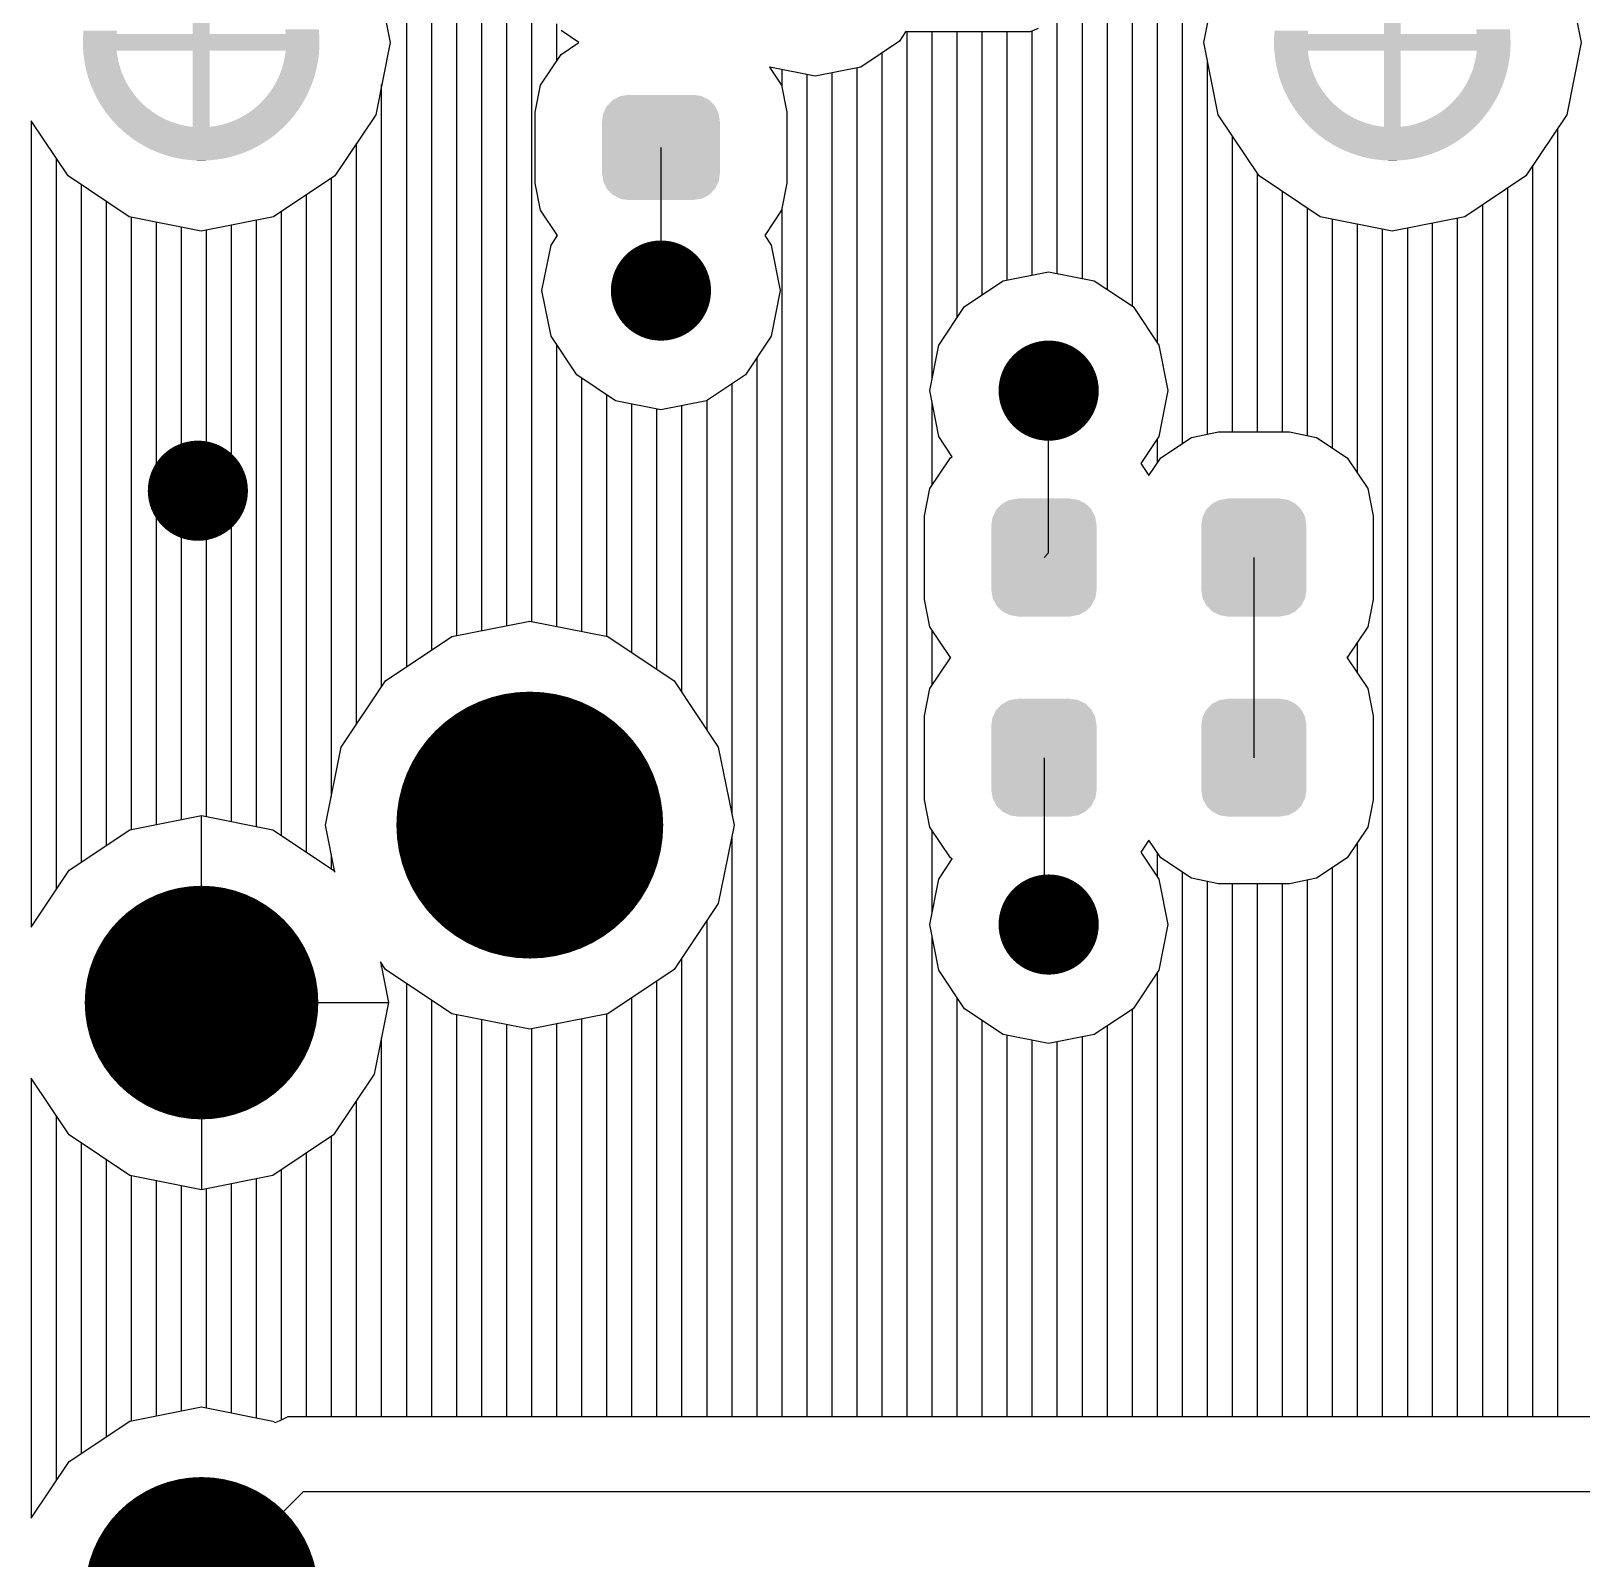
# Model space of a CAD drawing. Extents: x 295 to 953, y 10 to 290.
# Drawn here: x 506.62 to 526.1, y 168.73 to 187.93 of the extents above; entities that cross this region are included whole.
import ezdxf

# ---------------------------------------------------------------- set-up
doc = ezdxf.new("R2010")
doc.units = 0
doc.header["$LTSCALE"] = 5
doc.header["$MEASUREMENT"] = 0
doc.layers.get('0').update_dxf_attribs({"linetype": 'CONTINUOUS', "lineweight": 25})
doc.layers.add('DV-INT-A3_TOP', color=10, linetype='CONTINUOUS')

msp = doc.modelspace()

# ---------------------------------------------------------------- linework, layer by layer
for points, const_width in [([(514.22, 184.666, 1), (514.849, 184.666, 1)], 0.629), ([(519.09, 183.409, 1), (519.719, 183.409, 1)], 0.629), ([(508.403, 182.152, 1), (509.032, 182.152, 1)], 0.629), ([(512.049, 177.952, 1), (513.725, 177.952, 1)], 1.676), ([(519.09, 176.703, 1), (519.719, 176.703, 1)], 0.629), ([(508.03, 175.723, 1), (509.497, 175.723, 1)], 1.467), ([(508.03, 168.296, 1), (509.497, 168.296, 1)], 1.467)]:
    msp.add_lwpolyline(points, format="xyb", close=True, dxfattribs=dict(const_width=const_width))
for points in [[(508.654, 187.889), (508.654, 188.846), (508.864, 187.889), (508.864, 188.846)], [(523.616, 187.889), (523.616, 188.846), (523.826, 187.889), (523.826, 188.846)], [(507.273, 187.789), (507.275, 187.85), (510.245, 187.789), (510.243, 187.85)], [(507.275, 187.859), (507.278, 187.889), (510.243, 187.859), (510.241, 187.889)], [(507.275, 187.85), (507.275, 187.859), (510.243, 187.85), (510.243, 187.859)], [(507.278, 187.889), (507.28, 187.919), (507.698, 187.889), (507.701, 187.919)], [(507.28, 187.919), (507.281, 187.93), (507.701, 187.919), (507.703, 187.93)], [(509.817, 187.921), (509.813, 187.948), (510.239, 187.921), (510.235, 187.948)], [(509.821, 187.889), (509.817, 187.921), (510.241, 187.889), (510.239, 187.921)], [(522.235, 187.789), (522.237, 187.85), (525.206, 187.789), (525.205, 187.85)], [(522.237, 187.859), (522.239, 187.889), (525.205, 187.859), (525.203, 187.889)], [(522.237, 187.85), (522.237, 187.859), (525.205, 187.85), (525.205, 187.859)], [(522.239, 187.889), (522.242, 187.919), (522.66, 187.889), (522.663, 187.919)], [(522.242, 187.919), (522.242, 187.93), (522.663, 187.919), (522.665, 187.93)], [(524.778, 187.921), (524.775, 187.948), (525.2, 187.921), (525.197, 187.948)], [(524.782, 187.889), (524.778, 187.921), (525.203, 187.889), (525.2, 187.921)], [(507.274, 187.78), (507.273, 187.789), (510.245, 187.78), (510.245, 187.789)], [(507.275, 187.718), (507.274, 187.78), (510.243, 187.718), (510.245, 187.78)], [(507.275, 187.709), (507.275, 187.718), (510.243, 187.709), (510.243, 187.718)], [(507.278, 187.679), (507.275, 187.709), (510.241, 187.679), (510.243, 187.709)], [(507.28, 187.648), (507.278, 187.679), (507.702, 187.648), (507.698, 187.679)], [(507.283, 187.62), (507.28, 187.648), (507.705, 187.62), (507.702, 187.648)], [(507.288, 187.578), (507.283, 187.62), (507.713, 187.578), (507.705, 187.62)], [(508.654, 186.723), (508.654, 187.679), (508.864, 186.723), (508.864, 187.679)], [(509.808, 187.59), (509.815, 187.639), (510.232, 187.59), (510.238, 187.639)], [(509.815, 187.639), (509.817, 187.649), (510.238, 187.639), (510.238, 187.649)], [(509.817, 187.649), (509.821, 187.679), (510.238, 187.649), (510.241, 187.679)], [(522.235, 187.78), (522.235, 187.789), (525.207, 187.78), (525.206, 187.789)], [(522.237, 187.718), (522.235, 187.78), (525.205, 187.718), (525.207, 187.78)], [(522.237, 187.709), (522.237, 187.718), (525.205, 187.709), (525.205, 187.718)], [(522.239, 187.679), (522.237, 187.709), (525.203, 187.679), (525.205, 187.709)], [(522.242, 187.648), (522.239, 187.679), (522.664, 187.648), (522.66, 187.679)], [(522.245, 187.62), (522.242, 187.648), (522.667, 187.62), (522.664, 187.648)], [(522.25, 187.578), (522.245, 187.62), (522.675, 187.578), (522.667, 187.62)], [(523.616, 186.723), (523.616, 187.679), (523.826, 186.723), (523.826, 187.679)], [(524.77, 187.59), (524.777, 187.639), (525.194, 187.59), (525.2, 187.639)], [(524.777, 187.639), (524.779, 187.649), (525.2, 187.639), (525.2, 187.649)], [(524.779, 187.649), (524.782, 187.679), (525.2, 187.649), (525.203, 187.679)], [(507.291, 187.561), (507.288, 187.578), (507.716, 187.561), (507.713, 187.578)], [(507.299, 187.508), (507.291, 187.561), (507.729, 187.508), (507.716, 187.561)], [(507.3, 187.503), (507.299, 187.508), (507.73, 187.503), (507.729, 187.508)], [(507.313, 187.446), (507.3, 187.503), (507.748, 187.446), (507.73, 187.503)], [(507.314, 187.439), (507.313, 187.446), (507.75, 187.439), (507.748, 187.446)], [(507.327, 187.39), (507.314, 187.439), (507.768, 187.39), (507.75, 187.439)], [(509.739, 187.362), (509.761, 187.417), (510.184, 187.362), (510.199, 187.417)], [(509.761, 187.417), (509.765, 187.43), (510.199, 187.417), (510.202, 187.43)], [(509.765, 187.43), (509.78, 187.474), (510.202, 187.43), (510.212, 187.474)], [(509.78, 187.474), (509.786, 187.499), (510.212, 187.474), (510.217, 187.499)], [(509.786, 187.499), (509.795, 187.532), (510.217, 187.499), (510.223, 187.532)], [(509.795, 187.532), (509.803, 187.569), (510.223, 187.532), (510.229, 187.569)], [(509.803, 187.569), (509.808, 187.59), (510.229, 187.569), (510.232, 187.59)], [(522.252, 187.561), (522.25, 187.578), (522.678, 187.561), (522.675, 187.578)], [(522.261, 187.508), (522.252, 187.561), (522.691, 187.508), (522.678, 187.561)], [(522.262, 187.503), (522.261, 187.508), (522.692, 187.503), (522.691, 187.508)], [(522.274, 187.446), (522.262, 187.503), (522.709, 187.446), (522.692, 187.503)], [(522.276, 187.439), (522.274, 187.446), (522.712, 187.439), (522.709, 187.446)], [(522.289, 187.39), (522.276, 187.439), (522.73, 187.39), (522.712, 187.439)], [(524.7, 187.362), (524.723, 187.417), (525.145, 187.362), (525.16, 187.417)], [(524.723, 187.417), (524.727, 187.43), (525.16, 187.417), (525.164, 187.43)], [(524.727, 187.43), (524.742, 187.474), (525.164, 187.43), (525.174, 187.474)], [(524.742, 187.474), (524.748, 187.499), (525.174, 187.474), (525.179, 187.499)], [(524.748, 187.499), (524.757, 187.532), (525.179, 187.499), (525.185, 187.532)], [(524.757, 187.532), (524.765, 187.569), (525.185, 187.532), (525.191, 187.569)], [(524.765, 187.569), (524.77, 187.59), (525.191, 187.569), (525.194, 187.59)], [(507.332, 187.371), (507.327, 187.39), (507.776, 187.371), (507.768, 187.39)], [(507.343, 187.335), (507.332, 187.371), (507.792, 187.335), (507.776, 187.371)], [(507.353, 187.304), (507.343, 187.335), (507.807, 187.304), (507.792, 187.335)], [(507.361, 187.281), (507.353, 187.304), (507.818, 187.281), (507.807, 187.304)], [(507.378, 187.237), (507.361, 187.281), (507.844, 187.237), (507.818, 187.281)], [(507.381, 187.23), (507.378, 187.237), (507.848, 187.23), (507.844, 187.237)], [(507.402, 187.179), (507.381, 187.23), (507.881, 187.179), (507.848, 187.23)], [(509.654, 187.204), (509.669, 187.229), (510.126, 187.204), (510.137, 187.229)], [(509.669, 187.229), (509.685, 187.255), (510.137, 187.229), (510.147, 187.255)], [(509.685, 187.255), (509.706, 187.295), (510.147, 187.255), (510.162, 187.295)], [(509.706, 187.295), (509.713, 187.308), (510.162, 187.295), (510.166, 187.308)], [(509.713, 187.308), (509.739, 187.362), (510.166, 187.308), (510.184, 187.362)], [(522.294, 187.371), (522.289, 187.39), (522.738, 187.371), (522.73, 187.39)], [(522.305, 187.335), (522.294, 187.371), (522.754, 187.335), (522.738, 187.371)], [(522.315, 187.304), (522.305, 187.335), (522.769, 187.304), (522.754, 187.335)], [(522.323, 187.281), (522.315, 187.304), (522.78, 187.281), (522.769, 187.304)], [(522.34, 187.237), (522.323, 187.281), (522.805, 187.237), (522.78, 187.281)], [(522.343, 187.23), (522.34, 187.237), (522.81, 187.23), (522.805, 187.237)], [(522.364, 187.179), (522.343, 187.23), (522.842, 187.179), (522.81, 187.23)], [(524.616, 187.204), (524.631, 187.229), (525.088, 187.204), (525.099, 187.229)], [(524.631, 187.229), (524.647, 187.255), (525.099, 187.229), (525.109, 187.255)], [(524.647, 187.255), (524.668, 187.295), (525.109, 187.255), (525.124, 187.295)], [(524.668, 187.295), (524.675, 187.308), (525.124, 187.295), (525.128, 187.308)], [(524.675, 187.308), (524.7, 187.362), (525.128, 187.308), (525.145, 187.362)], [(507.405, 187.172), (507.402, 187.179), (507.886, 187.172), (507.881, 187.179)], [(507.425, 187.131), (507.405, 187.172), (507.916, 187.131), (507.886, 187.172)], [(507.436, 187.109), (507.425, 187.131), (507.934, 187.109), (507.916, 187.131)], [(507.449, 187.085), (507.436, 187.109), (507.954, 187.085), (507.934, 187.109)], [(507.469, 187.047), (507.449, 187.085), (507.989, 187.047), (507.954, 187.085)], [(507.473, 187.041), (507.469, 187.047), (507.994, 187.041), (507.989, 187.047)], [(507.498, 186.999), (507.473, 187.041), (508.037, 186.999), (507.994, 187.041)], [(509.503, 187.019), (509.521, 187.039), (510.032, 187.019), (510.044, 187.039)], [(509.521, 187.039), (509.544, 187.062), (510.044, 187.039), (510.057, 187.062)], [(509.544, 187.062), (509.578, 187.101), (510.057, 187.062), (510.078, 187.101)], [(509.578, 187.101), (509.583, 187.107), (510.078, 187.101), (510.082, 187.107)], [(509.583, 187.107), (509.62, 187.155), (510.082, 187.107), (510.105, 187.155)], [(509.62, 187.155), (509.627, 187.164), (510.105, 187.155), (510.109, 187.164)], [(509.627, 187.164), (509.654, 187.204), (510.109, 187.164), (510.126, 187.204)], [(513.862, 186.991), (513.926, 187.058), (515.209, 186.991), (515.141, 187.058)], [(513.926, 187.058), (513.938, 187.064), (515.141, 187.058), (515.134, 187.064)], [(513.938, 187.064), (514.018, 187.107), (515.134, 187.064), (515.047, 187.107)], [(514.018, 187.107), (514.038, 187.11), (515.047, 187.107), (515.04, 187.11)], [(514.038, 187.11), (514.121, 187.124), (515.04, 187.11), (514.947, 187.124)], [(522.367, 187.172), (522.364, 187.179), (522.848, 187.172), (522.842, 187.179)], [(522.387, 187.131), (522.367, 187.172), (522.878, 187.131), (522.848, 187.172)], [(522.398, 187.109), (522.387, 187.131), (522.896, 187.109), (522.878, 187.131)], [(522.411, 187.085), (522.398, 187.109), (522.916, 187.085), (522.896, 187.109)], [(522.431, 187.047), (522.411, 187.085), (522.951, 187.047), (522.916, 187.085)], [(522.435, 187.041), (522.431, 187.047), (522.956, 187.041), (522.951, 187.047)], [(522.46, 186.999), (522.435, 187.041), (522.999, 186.999), (522.956, 187.041)], [(524.464, 187.019), (524.483, 187.039), (524.994, 187.019), (525.006, 187.039)], [(524.483, 187.039), (524.506, 187.062), (525.006, 187.039), (525.019, 187.062)], [(524.506, 187.062), (524.539, 187.101), (525.019, 187.062), (525.04, 187.101)], [(524.539, 187.101), (524.545, 187.107), (525.04, 187.101), (525.043, 187.107)], [(524.545, 187.107), (524.582, 187.155), (525.043, 187.107), (525.066, 187.155)], [(524.582, 187.155), (524.588, 187.164), (525.066, 187.155), (525.071, 187.164)], [(524.588, 187.164), (524.616, 187.204), (525.071, 187.164), (525.088, 187.204)], [(507.506, 186.986), (507.498, 186.999), (508.052, 186.986), (508.037, 186.999)], [(507.524, 186.96), (507.506, 186.986), (508.082, 186.96), (508.052, 186.986)], [(507.545, 186.928), (507.524, 186.96), (508.124, 186.928), (508.082, 186.96)], [(507.548, 186.923), (507.545, 186.928), (508.13, 186.923), (508.124, 186.928)], [(507.574, 186.889), (507.548, 186.923), (508.179, 186.889), (508.13, 186.923)], [(507.587, 186.871), (507.574, 186.889), (508.209, 186.871), (508.179, 186.889)], [(507.598, 186.858), (507.587, 186.871), (508.23, 186.858), (508.209, 186.871)], [(507.621, 186.83), (507.598, 186.858), (508.283, 186.83), (508.23, 186.858)], [(509.208, 186.817), (509.262, 186.844), (509.886, 186.817), (509.909, 186.844)], [(509.262, 186.844), (509.297, 186.864), (509.909, 186.844), (509.925, 186.864)], [(509.297, 186.864), (509.314, 186.873), (509.925, 186.864), (509.932, 186.873)], [(509.314, 186.873), (509.364, 186.906), (509.932, 186.873), (509.957, 186.906)], [(509.364, 186.906), (509.384, 186.92), (509.957, 186.906), (509.968, 186.92)], [(509.384, 186.92), (509.412, 186.941), (509.968, 186.92), (509.982, 186.941)], [(509.412, 186.941), (509.458, 186.979), (509.982, 186.941), (510.007, 186.979)], [(509.458, 186.979), (509.459, 186.979), (510.007, 186.979), (510.008, 186.979)], [(509.459, 186.979), (509.503, 187.019), (510.008, 186.979), (510.032, 187.019)], [(513.795, 186.795), (513.808, 186.888), (515.274, 186.795), (515.259, 186.888)], [(513.808, 186.888), (513.813, 186.899), (515.259, 186.888), (515.257, 186.899)], [(513.813, 186.899), (513.853, 186.983), (515.257, 186.899), (515.214, 186.983)], [(513.853, 186.983), (513.862, 186.991), (515.214, 186.983), (515.209, 186.991)], [(522.468, 186.986), (522.46, 186.999), (523.014, 186.986), (522.999, 186.999)], [(522.485, 186.96), (522.468, 186.986), (523.044, 186.96), (523.014, 186.986)], [(522.507, 186.928), (522.485, 186.96), (523.086, 186.928), (523.044, 186.96)], [(522.51, 186.923), (522.507, 186.928), (523.091, 186.923), (523.086, 186.928)], [(522.535, 186.889), (522.51, 186.923), (523.141, 186.889), (523.091, 186.923)], [(522.549, 186.871), (522.535, 186.889), (523.171, 186.871), (523.141, 186.889)], [(522.56, 186.858), (522.549, 186.871), (523.192, 186.858), (523.171, 186.871)], [(522.583, 186.83), (522.56, 186.858), (523.244, 186.83), (523.192, 186.858)], [(524.17, 186.817), (524.224, 186.844), (524.848, 186.817), (524.87, 186.844)], [(524.224, 186.844), (524.259, 186.864), (524.87, 186.844), (524.887, 186.864)], [(524.259, 186.864), (524.276, 186.873), (524.887, 186.864), (524.894, 186.873)], [(524.276, 186.873), (524.326, 186.906), (524.894, 186.873), (524.919, 186.906)], [(524.326, 186.906), (524.346, 186.92), (524.919, 186.906), (524.93, 186.92)], [(524.346, 186.92), (524.374, 186.941), (524.93, 186.92), (524.944, 186.941)], [(524.374, 186.941), (524.42, 186.979), (524.944, 186.941), (524.969, 186.979)], [(524.42, 186.979), (524.464, 187.019), (524.969, 186.979), (524.994, 187.019)], [(507.632, 186.816), (507.621, 186.83), (508.312, 186.816), (508.283, 186.83)], [(507.642, 186.805), (507.632, 186.816), (508.337, 186.805), (508.312, 186.816)], [(507.662, 186.783), (507.642, 186.805), (508.392, 186.783), (508.337, 186.805)], [(507.679, 186.764), (507.662, 186.783), (508.448, 186.764), (508.392, 186.783)], [(507.695, 186.748), (507.679, 186.764), (508.507, 186.748), (508.449, 186.764)], [(507.679, 186.764), (507.679, 186.764), (508.449, 186.764), (508.448, 186.764)], [(507.707, 186.735), (507.695, 186.748), (508.565, 186.735), (508.507, 186.748)], [(507.717, 186.726), (507.707, 186.735), (508.624, 186.726), (508.565, 186.735)], [(507.72, 186.723), (507.717, 186.726), (508.654, 186.723), (508.624, 186.726)], [(507.729, 186.714), (507.72, 186.723), (509.789, 186.714), (509.798, 186.723)], [(507.736, 186.707), (507.729, 186.714), (509.783, 186.707), (509.789, 186.714)], [(507.781, 186.666), (507.736, 186.707), (509.737, 186.666), (509.783, 186.707)], [(507.788, 186.66), (507.781, 186.666), (509.73, 186.66), (509.737, 186.666)], [(507.835, 186.621), (507.788, 186.66), (509.683, 186.621), (509.73, 186.66)], [(508.864, 186.723), (508.923, 186.73), (509.798, 186.723), (509.806, 186.73)], [(508.923, 186.73), (508.982, 186.741), (509.806, 186.73), (509.817, 186.741)], [(508.982, 186.741), (509.04, 186.755), (509.817, 186.741), (509.831, 186.755)], [(509.04, 186.755), (509.047, 186.757), (509.831, 186.755), (509.833, 186.757)], [(509.047, 186.757), (509.097, 186.773), (509.833, 186.757), (509.847, 186.773)], [(509.097, 186.773), (509.153, 186.793), (509.847, 186.773), (509.866, 186.793)], [(509.153, 186.793), (509.191, 186.809), (509.866, 186.793), (509.88, 186.809)], [(509.191, 186.809), (509.208, 186.817), (509.88, 186.809), (509.886, 186.817)], [(513.792, 186.133), (513.792, 186.795), (515.276, 186.133), (515.276, 186.795)], [(522.594, 186.816), (522.583, 186.83), (523.274, 186.816), (523.244, 186.83)], [(522.604, 186.805), (522.594, 186.816), (523.299, 186.805), (523.274, 186.816)], [(522.624, 186.783), (522.604, 186.805), (523.354, 186.783), (523.299, 186.805)], [(522.641, 186.764), (522.624, 186.783), (523.41, 186.764), (523.354, 186.783)], [(522.657, 186.748), (522.641, 186.764), (523.469, 186.748), (523.411, 186.764)], [(522.641, 186.764), (522.641, 186.764), (523.411, 186.764), (523.41, 186.764)], [(522.669, 186.735), (522.657, 186.748), (523.527, 186.735), (523.469, 186.748)], [(522.678, 186.726), (522.669, 186.735), (523.586, 186.726), (523.527, 186.735)], [(522.682, 186.723), (522.678, 186.726), (523.616, 186.723), (523.586, 186.726)], [(522.691, 186.714), (522.682, 186.723), (524.751, 186.714), (524.76, 186.723)], [(522.698, 186.707), (522.691, 186.714), (524.745, 186.707), (524.751, 186.714)], [(522.743, 186.666), (522.698, 186.707), (524.699, 186.666), (524.745, 186.707)], [(522.75, 186.66), (522.743, 186.666), (524.692, 186.66), (524.699, 186.666)], [(522.797, 186.621), (522.75, 186.66), (524.645, 186.621), (524.692, 186.66)], [(523.826, 186.723), (523.885, 186.73), (524.76, 186.723), (524.768, 186.73)], [(523.885, 186.73), (523.944, 186.741), (524.768, 186.73), (524.778, 186.741)], [(523.944, 186.741), (524.002, 186.755), (524.778, 186.741), (524.793, 186.755)], [(524.002, 186.755), (524.008, 186.757), (524.793, 186.755), (524.795, 186.757)], [(524.008, 186.757), (524.059, 186.773), (524.795, 186.757), (524.809, 186.773)], [(524.059, 186.773), (524.115, 186.793), (524.809, 186.773), (524.827, 186.793)], [(524.115, 186.793), (524.153, 186.809), (524.827, 186.793), (524.842, 186.809)], [(524.153, 186.809), (524.17, 186.817), (524.842, 186.809), (524.848, 186.817)], [(507.843, 186.615), (507.835, 186.621), (509.676, 186.615), (509.683, 186.621)], [(507.891, 186.578), (507.843, 186.615), (509.627, 186.578), (509.676, 186.615)], [(507.899, 186.573), (507.891, 186.578), (509.619, 186.573), (509.627, 186.578)], [(507.95, 186.539), (507.899, 186.573), (509.568, 186.539), (509.619, 186.573)], [(507.958, 186.534), (507.95, 186.539), (509.561, 186.534), (509.568, 186.539)], [(508.01, 186.501), (507.958, 186.534), (509.508, 186.501), (509.561, 186.534)], [(508.018, 186.497), (508.01, 186.501), (509.501, 186.497), (509.508, 186.501)], [(508.071, 186.467), (508.018, 186.497), (509.446, 186.467), (509.501, 186.497)], [(508.08, 186.463), (508.071, 186.467), (509.439, 186.463), (509.446, 186.467)], [(508.135, 186.436), (508.08, 186.463), (509.383, 186.436), (509.439, 186.463)], [(522.804, 186.615), (522.797, 186.621), (524.638, 186.615), (524.645, 186.621)], [(522.853, 186.578), (522.804, 186.615), (524.588, 186.578), (524.638, 186.615)], [(522.861, 186.573), (522.853, 186.578), (524.581, 186.573), (524.588, 186.578)], [(522.911, 186.539), (522.861, 186.573), (524.53, 186.539), (524.581, 186.573)], [(522.92, 186.534), (522.911, 186.539), (524.523, 186.534), (524.53, 186.539)], [(522.971, 186.501), (522.92, 186.534), (524.47, 186.501), (524.523, 186.534)], [(522.98, 186.497), (522.971, 186.501), (524.463, 186.497), (524.47, 186.501)], [(523.033, 186.467), (522.98, 186.497), (524.408, 186.467), (524.463, 186.497)], [(523.042, 186.463), (523.033, 186.467), (524.401, 186.463), (524.408, 186.467)], [(523.097, 186.436), (523.042, 186.463), (524.345, 186.436), (524.401, 186.463)], [(508.144, 186.432), (508.135, 186.436), (509.375, 186.432), (509.383, 186.436)], [(508.199, 186.408), (508.144, 186.432), (509.318, 186.408), (509.375, 186.432)], [(508.208, 186.405), (508.199, 186.408), (509.31, 186.405), (509.318, 186.408)], [(508.265, 186.383), (508.208, 186.405), (509.252, 186.383), (509.31, 186.405)], [(508.275, 186.38), (508.265, 186.383), (509.244, 186.38), (509.252, 186.383)], [(508.332, 186.361), (508.275, 186.38), (509.185, 186.361), (509.244, 186.38)], [(508.342, 186.359), (508.332, 186.361), (509.177, 186.359), (509.185, 186.361)], [(508.401, 186.342), (508.342, 186.359), (509.117, 186.342), (509.177, 186.359)], [(508.41, 186.34), (508.401, 186.342), (509.109, 186.34), (509.117, 186.342)], [(508.469, 186.327), (508.41, 186.34), (509.048, 186.327), (509.109, 186.34)], [(508.48, 186.325), (508.469, 186.327), (509.04, 186.325), (509.048, 186.327)], [(508.539, 186.315), (508.48, 186.325), (508.978, 186.315), (509.04, 186.325)], [(508.55, 186.314), (508.539, 186.315), (508.97, 186.314), (508.978, 186.315)], [(508.609, 186.306), (508.55, 186.314), (508.908, 186.306), (508.97, 186.314)], [(508.621, 186.305), (508.609, 186.306), (508.9, 186.305), (508.908, 186.306)], [(508.679, 186.301), (508.621, 186.305), (508.836, 186.301), (508.9, 186.305)], [(508.695, 186.3), (508.679, 186.301), (508.83, 186.3), (508.836, 186.301)], [(508.75, 186.299), (508.695, 186.3), (508.76, 186.299), (508.83, 186.3)], [(508.759, 186.299), (508.75, 186.299), (508.759, 186.299), (508.76, 186.299)], [(523.105, 186.432), (523.097, 186.436), (524.337, 186.432), (524.345, 186.436)], [(523.161, 186.408), (523.105, 186.432), (524.28, 186.408), (524.337, 186.432)], [(523.17, 186.405), (523.161, 186.408), (524.272, 186.405), (524.28, 186.408)], [(523.227, 186.383), (523.17, 186.405), (524.214, 186.383), (524.272, 186.405)], [(523.237, 186.38), (523.227, 186.383), (524.206, 186.38), (524.214, 186.383)], [(523.294, 186.361), (523.237, 186.38), (524.147, 186.361), (524.206, 186.38)], [(523.304, 186.359), (523.294, 186.361), (524.139, 186.359), (524.147, 186.361)], [(523.362, 186.342), (523.304, 186.359), (524.079, 186.342), (524.139, 186.359)], [(523.372, 186.34), (523.362, 186.342), (524.071, 186.34), (524.079, 186.342)], [(523.431, 186.327), (523.372, 186.34), (524.01, 186.327), (524.071, 186.34)], [(523.441, 186.325), (523.431, 186.327), (524.002, 186.325), (524.01, 186.327)], [(523.501, 186.315), (523.441, 186.325), (523.94, 186.315), (524.002, 186.325)], [(523.511, 186.314), (523.501, 186.315), (523.932, 186.314), (523.94, 186.315)], [(523.571, 186.306), (523.511, 186.314), (523.87, 186.306), (523.932, 186.314)], [(523.583, 186.305), (523.571, 186.306), (523.862, 186.305), (523.87, 186.306)], [(523.641, 186.301), (523.583, 186.305), (523.798, 186.301), (523.862, 186.305)], [(523.657, 186.3), (523.641, 186.301), (523.792, 186.3), (523.798, 186.301)], [(523.712, 186.299), (523.657, 186.3), (523.722, 186.299), (523.792, 186.3)], [(523.721, 186.299), (523.712, 186.299), (523.721, 186.299), (523.722, 186.299)], [(513.81, 186.04), (513.795, 186.133), (515.261, 186.04), (515.274, 186.133)], [(513.811, 186.03), (513.81, 186.04), (515.256, 186.03), (515.261, 186.04)], [(513.855, 185.946), (513.811, 186.03), (515.215, 185.946), (515.256, 186.03)], [(513.86, 185.937), (513.855, 185.946), (515.207, 185.937), (515.215, 185.946)], [(513.928, 185.87), (513.86, 185.937), (515.143, 185.87), (515.207, 185.937)], [(513.935, 185.864), (513.928, 185.87), (515.131, 185.864), (515.143, 185.87)], [(514.022, 185.821), (513.935, 185.864), (515.05, 185.821), (515.131, 185.864)], [(514.029, 185.818), (514.022, 185.821), (515.03, 185.818), (515.05, 185.821)], [(514.121, 185.804), (514.029, 185.818), (514.947, 185.804), (515.03, 185.818)], [(518.754, 181.922), (518.818, 181.987), (519.939, 181.922), (519.871, 181.987)], [(518.818, 181.987), (518.831, 181.994), (519.871, 181.987), (519.863, 181.994)], [(518.831, 181.994), (518.911, 182.036), (519.863, 181.994), (519.776, 182.036)], [(518.911, 182.036), (518.933, 182.039), (519.776, 182.036), (519.769, 182.039)], [(518.933, 182.039), (519.014, 182.052), (519.769, 182.039), (519.677, 182.052)], [(519.014, 182.052), (519.014, 182.055), (519.677, 182.052), (519.677, 182.055)], [(521.391, 181.922), (521.454, 181.987), (522.575, 181.922), (522.507, 181.987)], [(521.454, 181.987), (521.467, 181.994), (522.507, 181.987), (522.5, 181.994)], [(521.467, 181.994), (521.547, 182.036), (522.5, 181.994), (522.412, 182.036)], [(521.547, 182.036), (521.569, 182.039), (522.412, 182.036), (522.405, 182.039)], [(521.569, 182.039), (521.651, 182.052), (522.405, 182.039), (522.313, 182.052)], [(521.651, 182.052), (521.651, 182.055), (522.313, 182.052), (522.313, 182.055)], [(518.685, 181.726), (518.699, 181.818), (520.006, 181.726), (519.99, 181.818)], [(518.699, 181.818), (518.705, 181.829), (519.99, 181.818), (519.988, 181.829)], [(518.705, 181.829), (518.745, 181.912), (519.988, 181.829), (519.944, 181.912)], [(518.745, 181.912), (518.754, 181.922), (519.944, 181.912), (519.939, 181.922)], [(521.322, 181.726), (521.336, 181.818), (522.642, 181.726), (522.626, 181.818)], [(521.336, 181.818), (521.341, 181.829), (522.626, 181.818), (522.624, 181.829)], [(521.341, 181.829), (521.381, 181.912), (522.624, 181.829), (522.58, 181.912)], [(521.381, 181.912), (521.391, 181.922), (522.58, 181.912), (522.575, 181.922)], [(518.685, 181.724), (518.685, 181.726), (520.006, 181.724), (520.006, 181.726)], [(518.685, 180.903), (518.685, 181.724), (520.006, 180.903), (520.006, 181.724)], [(521.322, 181.724), (521.322, 181.726), (522.642, 181.724), (522.642, 181.726)], [(521.322, 180.903), (521.322, 181.724), (522.642, 180.903), (522.642, 181.724)], [(518.685, 180.901), (518.685, 180.903), (520.006, 180.901), (520.006, 180.903)], [(518.701, 180.808), (518.685, 180.901), (519.992, 180.808), (520.006, 180.901)], [(518.703, 180.797), (518.701, 180.808), (519.986, 180.797), (519.992, 180.808)], [(518.747, 180.714), (518.703, 180.797), (519.946, 180.714), (519.986, 180.797)], [(521.322, 180.901), (521.322, 180.903), (522.642, 180.901), (522.642, 180.903)], [(521.337, 180.808), (521.322, 180.901), (522.628, 180.808), (522.642, 180.901)], [(521.339, 180.797), (521.337, 180.808), (522.622, 180.797), (522.628, 180.808)], [(521.383, 180.714), (521.339, 180.797), (522.582, 180.714), (522.622, 180.797)], [(518.752, 180.705), (518.747, 180.714), (519.937, 180.705), (519.946, 180.714)], [(518.821, 180.639), (518.752, 180.705), (519.873, 180.639), (519.937, 180.705)], [(518.828, 180.632), (518.821, 180.639), (519.86, 180.632), (519.873, 180.639)], [(518.915, 180.591), (518.828, 180.632), (519.78, 180.591), (519.86, 180.632)], [(521.388, 180.705), (521.383, 180.714), (522.573, 180.705), (522.582, 180.714)], [(521.457, 180.639), (521.388, 180.705), (522.509, 180.639), (522.573, 180.705)], [(521.464, 180.632), (521.457, 180.639), (522.496, 180.632), (522.509, 180.639)], [(521.551, 180.591), (521.464, 180.632), (522.416, 180.591), (522.496, 180.632)], [(518.922, 180.588), (518.915, 180.591), (519.759, 180.588), (519.78, 180.591)], [(519.014, 180.574), (518.922, 180.588), (519.677, 180.574), (519.759, 180.588)], [(519.014, 180.572), (519.014, 180.574), (519.677, 180.572), (519.677, 180.574)], [(521.558, 180.588), (521.551, 180.591), (522.395, 180.588), (522.416, 180.591)], [(521.651, 180.574), (521.558, 180.588), (522.313, 180.574), (522.395, 180.588)], [(521.651, 180.572), (521.651, 180.574), (522.313, 180.572), (522.313, 180.574)], [(518.754, 179.407), (518.818, 179.473), (519.939, 179.407), (519.871, 179.473)], [(518.818, 179.473), (518.831, 179.48), (519.871, 179.473), (519.863, 179.48)], [(518.831, 179.48), (518.911, 179.521), (519.863, 179.48), (519.776, 179.521)], [(518.911, 179.521), (518.933, 179.525), (519.776, 179.521), (519.769, 179.525)], [(518.933, 179.525), (519.014, 179.538), (519.769, 179.525), (519.677, 179.538)], [(519.014, 179.538), (519.014, 179.541), (519.677, 179.538), (519.677, 179.541)], [(521.391, 179.407), (521.454, 179.473), (522.575, 179.407), (522.507, 179.473)], [(521.454, 179.473), (521.467, 179.48), (522.507, 179.473), (522.5, 179.48)], [(521.467, 179.48), (521.547, 179.521), (522.5, 179.48), (522.412, 179.521)], [(521.547, 179.521), (521.569, 179.525), (522.412, 179.521), (522.405, 179.525)], [(521.569, 179.525), (521.651, 179.538), (522.405, 179.525), (522.313, 179.538)], [(521.651, 179.538), (521.651, 179.541), (522.313, 179.538), (522.313, 179.541)], [(518.685, 179.212), (518.699, 179.304), (520.006, 179.212), (519.99, 179.304)], [(518.699, 179.304), (518.705, 179.315), (519.99, 179.304), (519.988, 179.315)], [(518.705, 179.315), (518.745, 179.398), (519.988, 179.315), (519.944, 179.398)], [(518.745, 179.398), (518.754, 179.407), (519.944, 179.398), (519.939, 179.407)], [(521.322, 179.212), (521.336, 179.304), (522.642, 179.212), (522.626, 179.304)], [(521.336, 179.304), (521.341, 179.315), (522.626, 179.304), (522.624, 179.315)], [(521.341, 179.315), (521.381, 179.398), (522.624, 179.315), (522.58, 179.398)], [(521.381, 179.398), (521.391, 179.407), (522.58, 179.398), (522.575, 179.407)], [(518.685, 179.209), (518.685, 179.212), (520.006, 179.209), (520.006, 179.212)], [(518.685, 178.388), (518.685, 179.209), (520.006, 178.388), (520.006, 179.209)], [(521.322, 179.209), (521.322, 179.212), (522.642, 179.209), (522.642, 179.212)], [(521.322, 178.388), (521.322, 179.209), (522.642, 178.388), (522.642, 179.209)], [(518.685, 178.386), (518.685, 178.388), (520.006, 178.386), (520.006, 178.388)], [(518.701, 178.294), (518.685, 178.386), (519.992, 178.294), (520.006, 178.386)], [(518.703, 178.283), (518.701, 178.294), (519.986, 178.283), (519.992, 178.294)], [(518.747, 178.2), (518.703, 178.283), (519.946, 178.2), (519.986, 178.283)], [(521.322, 178.386), (521.322, 178.388), (522.642, 178.386), (522.642, 178.388)], [(521.337, 178.294), (521.322, 178.386), (522.628, 178.294), (522.642, 178.386)], [(521.339, 178.283), (521.337, 178.294), (522.622, 178.283), (522.628, 178.294)], [(521.383, 178.2), (521.339, 178.283), (522.582, 178.2), (522.622, 178.283)], [(518.752, 178.19), (518.747, 178.2), (519.937, 178.19), (519.946, 178.2)], [(518.821, 178.125), (518.752, 178.19), (519.873, 178.125), (519.937, 178.19)], [(518.828, 178.118), (518.821, 178.125), (519.86, 178.118), (519.873, 178.125)], [(518.915, 178.076), (518.828, 178.118), (519.78, 178.076), (519.86, 178.118)], [(518.922, 178.073), (518.915, 178.076), (519.759, 178.073), (519.78, 178.076)], [(519.014, 178.06), (518.922, 178.073), (519.677, 178.06), (519.759, 178.073)], [(521.388, 178.19), (521.383, 178.2), (522.573, 178.19), (522.582, 178.2)], [(521.457, 178.125), (521.388, 178.19), (522.509, 178.125), (522.573, 178.19)], [(521.464, 178.118), (521.457, 178.125), (522.496, 178.118), (522.509, 178.125)], [(521.551, 178.076), (521.464, 178.118), (522.416, 178.076), (522.496, 178.118)], [(521.558, 178.073), (521.551, 178.076), (522.395, 178.073), (522.416, 178.076)], [(521.651, 178.06), (521.558, 178.073), (522.313, 178.06), (522.395, 178.073)], [(519.014, 178.057), (519.014, 178.06), (519.677, 178.057), (519.677, 178.06)], [(521.651, 178.057), (521.651, 178.06), (522.313, 178.057), (522.313, 178.06)]]:
    msp.add_solid(points)
at = {"layer": 'DV-INT-A3_TOP', "color": 7}
for p, q in [((511.341, 179.939), (511.341, 232.444)), ((511.655, 180.148), (511.655, 232.444)), ((511.969, 180.333), (511.969, 232.444)), ((512.284, 180.396), (512.284, 232.444)), ((512.598, 180.454), (512.598, 232.444)), ((512.912, 180.509), (512.912, 232.444)), ((521.085, 182.747), (521.085, 189.616)), ((520.771, 184.008), (520.771, 189.301)), ((520.456, 184.469), (520.456, 188.987)), ((510.951, 188.69), (511.131, 187.784)), ((520.142, 184.683), (520.142, 188.673)), ((521.353, 187.784), (521.533, 188.69)), ((525.913, 188.69), (526.093, 187.784)), ((519.828, 184.817), (519.828, 188.358)), ((513.227, 187.55), (513.227, 188.015)), ((519.513, 184.88), (519.513, 188.052)), ((513.503, 187.784), (513.281, 187.931)), ((517.606, 187.914), (517.531, 187.797)), ((518.801, 187.914), (517.606, 187.914)), ((517.627, 170.522), (517.627, 187.914)), ((517.942, 183.551), (517.942, 187.914)), ((518.256, 184.323), (518.256, 187.914)), ((518.57, 184.612), (518.57, 187.914)), ((519.174, 187.914), (518.801, 187.914)), ((518.885, 184.796), (518.885, 187.914)), ((519.274, 187.956), (519.174, 187.914)), ((519.199, 184.859), (519.199, 187.923)), ((511.131, 187.784), (510.951, 186.875)), ((513.021, 187.248), (513.281, 187.633)), ((513.281, 187.633), (513.503, 187.784)), ((517.531, 187.797), (517.045, 187.474)), ((517.313, 170.522), (517.313, 187.65)), ((521.533, 186.875), (521.353, 187.784)), ((526.093, 187.784), (525.913, 186.875)), ((515.901, 187.474), (515.896, 187.474)), ((515.896, 187.474), (516.047, 187.248)), ((516.471, 187.361), (515.901, 187.474)), ((516.056, 187.223), (516.056, 187.445)), ((517.045, 187.474), (516.471, 187.361)), ((516.999, 170.522), (516.999, 187.466)), ((521.399, 182.864), (521.399, 187.566)), ((511.026, 179.687), (511.026, 187.256)), ((512.954, 186.908), (513.021, 187.248)), ((516.047, 187.248), (516.114, 186.908)), ((516.37, 170.522), (516.37, 187.382)), ((516.684, 170.522), (516.684, 187.403)), ((510.951, 186.875), (510.436, 186.108)), ((512.954, 186.016), (512.954, 186.908)), ((516.114, 186.908), (516.114, 186.016)), ((522.049, 186.108), (521.533, 186.875)), ((525.913, 186.875), (525.397, 186.108)), ((507.087, 186.108), (506.622, 186.799)), ((506.622, 186.799), (506.622, 176.67)), ((506.626, 176.67), (506.626, 186.799)), ((525.8, 170.522), (525.8, 186.707)), ((510.712, 179.218), (510.712, 186.519)), ((514.534, 186.464), (514.534, 184.666)), ((521.713, 182.893), (521.713, 186.611)), ((506.94, 177.143), (506.94, 186.33)), ((507.854, 185.592), (507.087, 186.108)), ((510.436, 186.108), (509.669, 185.592)), ((510.398, 178.313), (510.398, 186.083)), ((522.028, 182.893), (522.028, 186.141)), ((522.816, 185.592), (522.049, 186.108)), ((525.397, 186.108), (524.63, 185.592)), ((525.485, 170.522), (525.485, 186.238)), ((507.255, 177.487), (507.255, 185.995)), ((510.083, 177.613), (510.083, 185.869)), ((513.021, 185.676), (512.954, 186.016)), ((516.114, 186.016), (516.047, 185.676)), ((522.342, 182.893), (522.342, 185.911)), ((525.171, 170.522), (525.171, 185.957)), ((507.569, 177.697), (507.569, 185.785)), ((513.235, 185.358), (513.021, 185.676)), ((516.047, 185.676), (515.838, 185.358)), ((516.056, 170.522), (516.056, 185.701)), ((522.656, 182.847), (522.656, 185.701)), ((524.857, 170.522), (524.857, 185.743)), ((508.759, 185.412), (507.854, 185.592)), ((507.883, 177.898), (507.883, 185.588)), ((508.198, 177.961), (508.198, 185.525)), ((509.669, 185.592), (508.759, 185.412)), ((509.14, 177.998), (509.14, 185.488)), ((509.455, 177.935), (509.455, 185.55)), ((509.769, 177.822), (509.769, 185.659)), ((523.721, 185.412), (522.816, 185.592)), ((522.971, 182.692), (522.971, 185.563)), ((523.285, 182.374), (523.285, 185.5)), ((524.63, 185.592), (523.721, 185.412)), ((524.228, 170.522), (524.228, 185.513)), ((524.542, 170.522), (524.542, 185.576)), ((508.512, 178.023), (508.512, 185.462)), ((508.826, 178.061), (508.826, 185.425)), ((513.155, 185.236), (513.235, 185.358)), ((513.227, 185.341), (513.227, 185.374)), ((515.838, 185.358), (515.917, 185.236)), ((523.599, 170.522), (523.599, 185.437)), ((523.914, 170.522), (523.914, 185.45)), ((513.038, 184.666), (513.155, 185.236)), ((515.917, 185.236), (516.03, 184.666)), ((518.834, 184.788), (519.404, 184.901)), ((519.404, 184.901), (519.978, 184.788)), ((518.348, 184.465), (518.834, 184.788)), ((519.978, 184.788), (520.465, 184.465)), ((513.155, 184.092), (513.038, 184.666)), ((516.03, 184.666), (515.917, 184.092)), ((518.025, 183.979), (518.348, 184.465)), ((520.465, 184.465), (520.787, 183.979)), ((513.478, 183.606), (513.155, 184.092)), ((513.227, 180.446), (513.227, 183.987)), ((515.917, 184.092), (515.595, 183.606)), ((517.912, 183.409), (518.025, 183.979)), ((520.787, 183.979), (520.9, 183.409)), ((515.741, 170.522), (515.741, 183.824)), ((513.964, 183.283), (513.478, 183.606)), ((513.541, 180.383), (513.541, 183.564)), ((515.595, 183.606), (515.108, 183.283)), ((513.855, 180.32), (513.855, 183.354)), ((515.427, 178.082), (515.427, 183.493)), ((518.025, 182.835), (517.912, 183.409)), ((519.404, 181.372), (519.404, 183.409)), ((520.9, 183.409), (520.787, 182.835)), ((514.534, 183.17), (513.964, 183.283)), ((514.17, 180.119), (514.17, 183.241)), ((514.484, 179.909), (514.484, 183.178)), ((515.108, 183.283), (514.534, 183.17)), ((514.798, 179.62), (514.798, 183.22)), ((515.113, 179.151), (515.113, 183.283)), ((517.942, 182.219), (517.942, 183.262)), ((518.193, 182.579), (518.025, 182.835)), ((520.787, 182.835), (520.561, 182.495)), ((520.771, 182.504), (520.771, 182.805)), ((520.812, 182.566), (521.198, 182.822)), ((521.198, 182.822), (521.537, 182.893)), ((521.537, 182.893), (522.43, 182.893)), ((522.43, 182.893), (522.77, 182.822)), ((522.77, 182.822), (523.155, 182.566)), ((517.912, 182.181), (518.172, 182.566)), ((518.172, 182.566), (518.193, 182.579)), ((520.662, 182.344), (520.812, 182.566)), ((523.155, 182.566), (523.415, 182.181)), ((520.561, 182.495), (520.662, 182.344)), ((517.845, 181.837), (517.912, 182.181)), ((523.415, 182.181), (523.482, 181.837)), ((517.845, 180.785), (517.845, 181.837)), ((523.482, 181.837), (523.482, 180.785)), ((519.346, 181.313), (519.404, 181.372)), ((521.982, 181.313), (521.982, 178.799)), ((517.912, 180.442), (517.845, 180.785)), ((523.482, 180.785), (523.415, 180.442)), ((511.907, 180.32), (512.887, 180.513)), ((512.887, 180.513), (513.868, 180.32)), ((518.172, 180.056), (517.912, 180.442)), ((517.942, 179.704), (517.942, 180.404)), ((523.415, 180.442), (523.155, 180.056)), ((511.073, 179.763), (511.907, 180.32)), ((513.868, 180.32), (514.702, 179.763)), ((523.285, 179.859), (523.285, 180.249)), ((517.912, 179.666), (518.172, 180.052)), ((518.172, 180.052), (518.176, 180.056)), ((518.176, 180.056), (518.172, 180.056)), ((523.155, 180.056), (523.151, 180.056)), ((523.151, 180.056), (523.155, 180.052)), ((523.155, 180.052), (523.415, 179.666)), ((510.519, 178.933), (511.073, 179.763)), ((514.702, 179.763), (515.255, 178.933)), ((517.845, 179.323), (517.912, 179.666)), ((523.415, 179.666), (523.482, 179.323)), ((517.845, 178.271), (517.845, 179.323)), ((523.482, 179.323), (523.482, 178.271)), ((510.322, 177.952), (510.519, 178.933)), ((515.255, 178.933), (515.452, 177.952)), ((519.346, 178.799), (519.346, 176.762)), ((517.912, 177.927), (517.845, 178.271)), ((523.482, 178.271), (523.415, 177.927)), ((507.862, 177.894), (508.763, 178.074)), ((508.763, 176.548), (508.763, 178.074)), ((508.763, 178.074), (509.66, 177.894)), ((507.099, 177.386), (507.862, 177.894)), ((509.66, 177.894), (510.423, 177.386)), ((510.44, 177.361), (510.322, 177.952)), ((515.452, 177.952), (515.255, 176.967)), ((518.172, 177.541), (517.912, 177.927)), ((517.942, 176.846), (517.942, 177.889)), ((523.415, 177.927), (523.155, 177.541)), ((515.427, 170.522), (515.427, 177.818)), ((520.662, 177.764), (520.561, 177.613)), ((520.812, 177.541), (520.662, 177.764)), ((523.285, 170.522), (523.285, 177.734)), ((510.398, 177.403), (510.398, 177.588)), ((518.025, 177.273), (518.193, 177.529)), ((518.193, 177.529), (518.172, 177.541)), ((520.561, 177.613), (520.787, 177.273)), ((520.771, 177.303), (520.771, 177.604)), ((521.198, 177.286), (520.812, 177.541)), ((523.155, 177.541), (522.77, 177.286)), ((506.622, 176.67), (507.099, 177.386)), ((510.423, 177.386), (510.44, 177.361)), ((521.085, 170.522), (521.085, 177.361)), ((521.537, 177.215), (521.198, 177.286)), ((522.77, 177.286), (522.43, 177.215)), ((522.971, 170.522), (522.971, 177.416)), ((517.912, 176.703), (518.025, 177.273)), ((520.787, 177.273), (520.9, 176.703)), ((521.399, 170.522), (521.399, 177.244)), ((522.43, 177.215), (521.537, 177.215)), ((521.713, 170.522), (521.713, 177.215)), ((522.028, 170.522), (522.028, 177.215)), ((522.342, 170.522), (522.342, 177.215)), ((522.656, 170.522), (522.656, 177.261)), ((515.255, 176.967), (514.702, 176.137)), ((515.113, 170.522), (515.113, 176.754)), ((518.025, 176.129), (517.912, 176.703)), ((519.346, 176.762), (519.404, 176.703)), ((520.9, 176.703), (520.787, 176.129)), ((517.942, 170.522), (517.942, 176.557)), ((511.073, 176.137), (511.01, 176.234)), ((511.01, 176.234), (511.114, 175.723)), ((511.026, 176.167), (511.026, 176.213)), ((511.907, 175.58), (511.073, 176.137)), ((514.702, 176.137), (513.868, 175.58)), ((514.798, 170.522), (514.798, 176.28)), ((518.348, 175.643), (518.025, 176.129)), ((520.787, 176.129), (520.465, 175.643)), ((511.341, 170.522), (511.341, 175.961)), ((514.484, 170.522), (514.484, 175.991)), ((520.771, 170.522), (520.771, 176.1)), ((511.655, 170.522), (511.655, 175.752)), ((514.17, 170.522), (514.17, 175.781)), ((518.256, 170.522), (518.256, 175.785)), ((509.589, 175.723), (511.114, 175.723)), ((511.114, 175.723), (510.934, 174.822)), ((512.887, 175.387), (511.907, 175.58)), ((511.969, 170.522), (511.969, 175.568)), ((513.868, 175.58), (512.887, 175.387)), ((513.855, 170.522), (513.855, 175.58)), ((518.834, 175.32), (518.348, 175.643)), ((520.465, 175.643), (519.978, 175.32)), ((520.456, 170.522), (520.456, 175.639)), ((512.284, 170.522), (512.284, 175.509)), ((512.598, 170.522), (512.598, 175.446)), ((512.912, 170.522), (512.912, 175.391)), ((513.227, 170.522), (513.227, 175.454)), ((513.541, 170.522), (513.541, 175.517)), ((518.57, 170.522), (518.57, 175.496)), ((520.142, 170.522), (520.142, 175.425)), ((511.026, 170.522), (511.026, 175.278)), ((519.404, 175.207), (518.834, 175.32)), ((518.885, 170.522), (518.885, 175.312)), ((519.199, 170.522), (519.199, 175.249)), ((519.978, 175.32), (519.404, 175.207)), ((519.513, 170.522), (519.513, 175.228)), ((519.828, 170.522), (519.828, 175.291)), ((507.099, 174.063), (506.622, 174.775)), ((506.622, 174.775), (506.622, 169.247)), ((506.626, 169.247), (506.626, 174.775)), ((508.763, 174.897), (508.763, 173.371)), ((510.934, 174.822), (510.423, 174.063)), ((510.712, 170.522), (510.712, 174.49)), ((506.94, 169.717), (506.94, 174.302)), ((507.862, 173.552), (507.099, 174.063)), ((510.423, 174.063), (509.66, 173.552)), ((510.398, 170.522), (510.398, 174.042)), ((507.255, 170.061), (507.255, 173.958)), ((510.083, 170.522), (510.083, 173.832)), ((507.569, 170.27), (507.569, 173.749)), ((509.769, 170.484), (509.769, 173.623)), ((508.763, 173.371), (507.862, 173.552)), ((507.883, 170.471), (507.883, 173.547)), ((508.198, 170.534), (508.198, 173.485)), ((508.512, 170.597), (508.512, 173.422)), ((509.66, 173.552), (508.763, 173.371)), ((509.14, 170.572), (509.14, 173.447)), ((509.455, 170.509), (509.455, 173.51)), ((508.826, 170.635), (508.826, 173.384)), ((507.099, 169.96), (507.862, 170.467)), ((507.862, 170.467), (508.763, 170.647)), ((508.763, 170.647), (509.66, 170.467)), ((509.66, 170.467), (509.69, 170.45)), ((509.69, 170.45), (509.752, 170.475)), ((509.752, 170.475), (509.853, 170.522)), ((509.853, 170.522), (527.493, 170.522)), ((506.622, 169.247), (507.099, 169.96)), ((510.042, 169.579), (508.763, 168.296)), ((528.624, 169.579), (510.042, 169.579))]:
    msp.add_line(p, q, dxfattribs=at)

doc.saveas('drawing.dxf')
